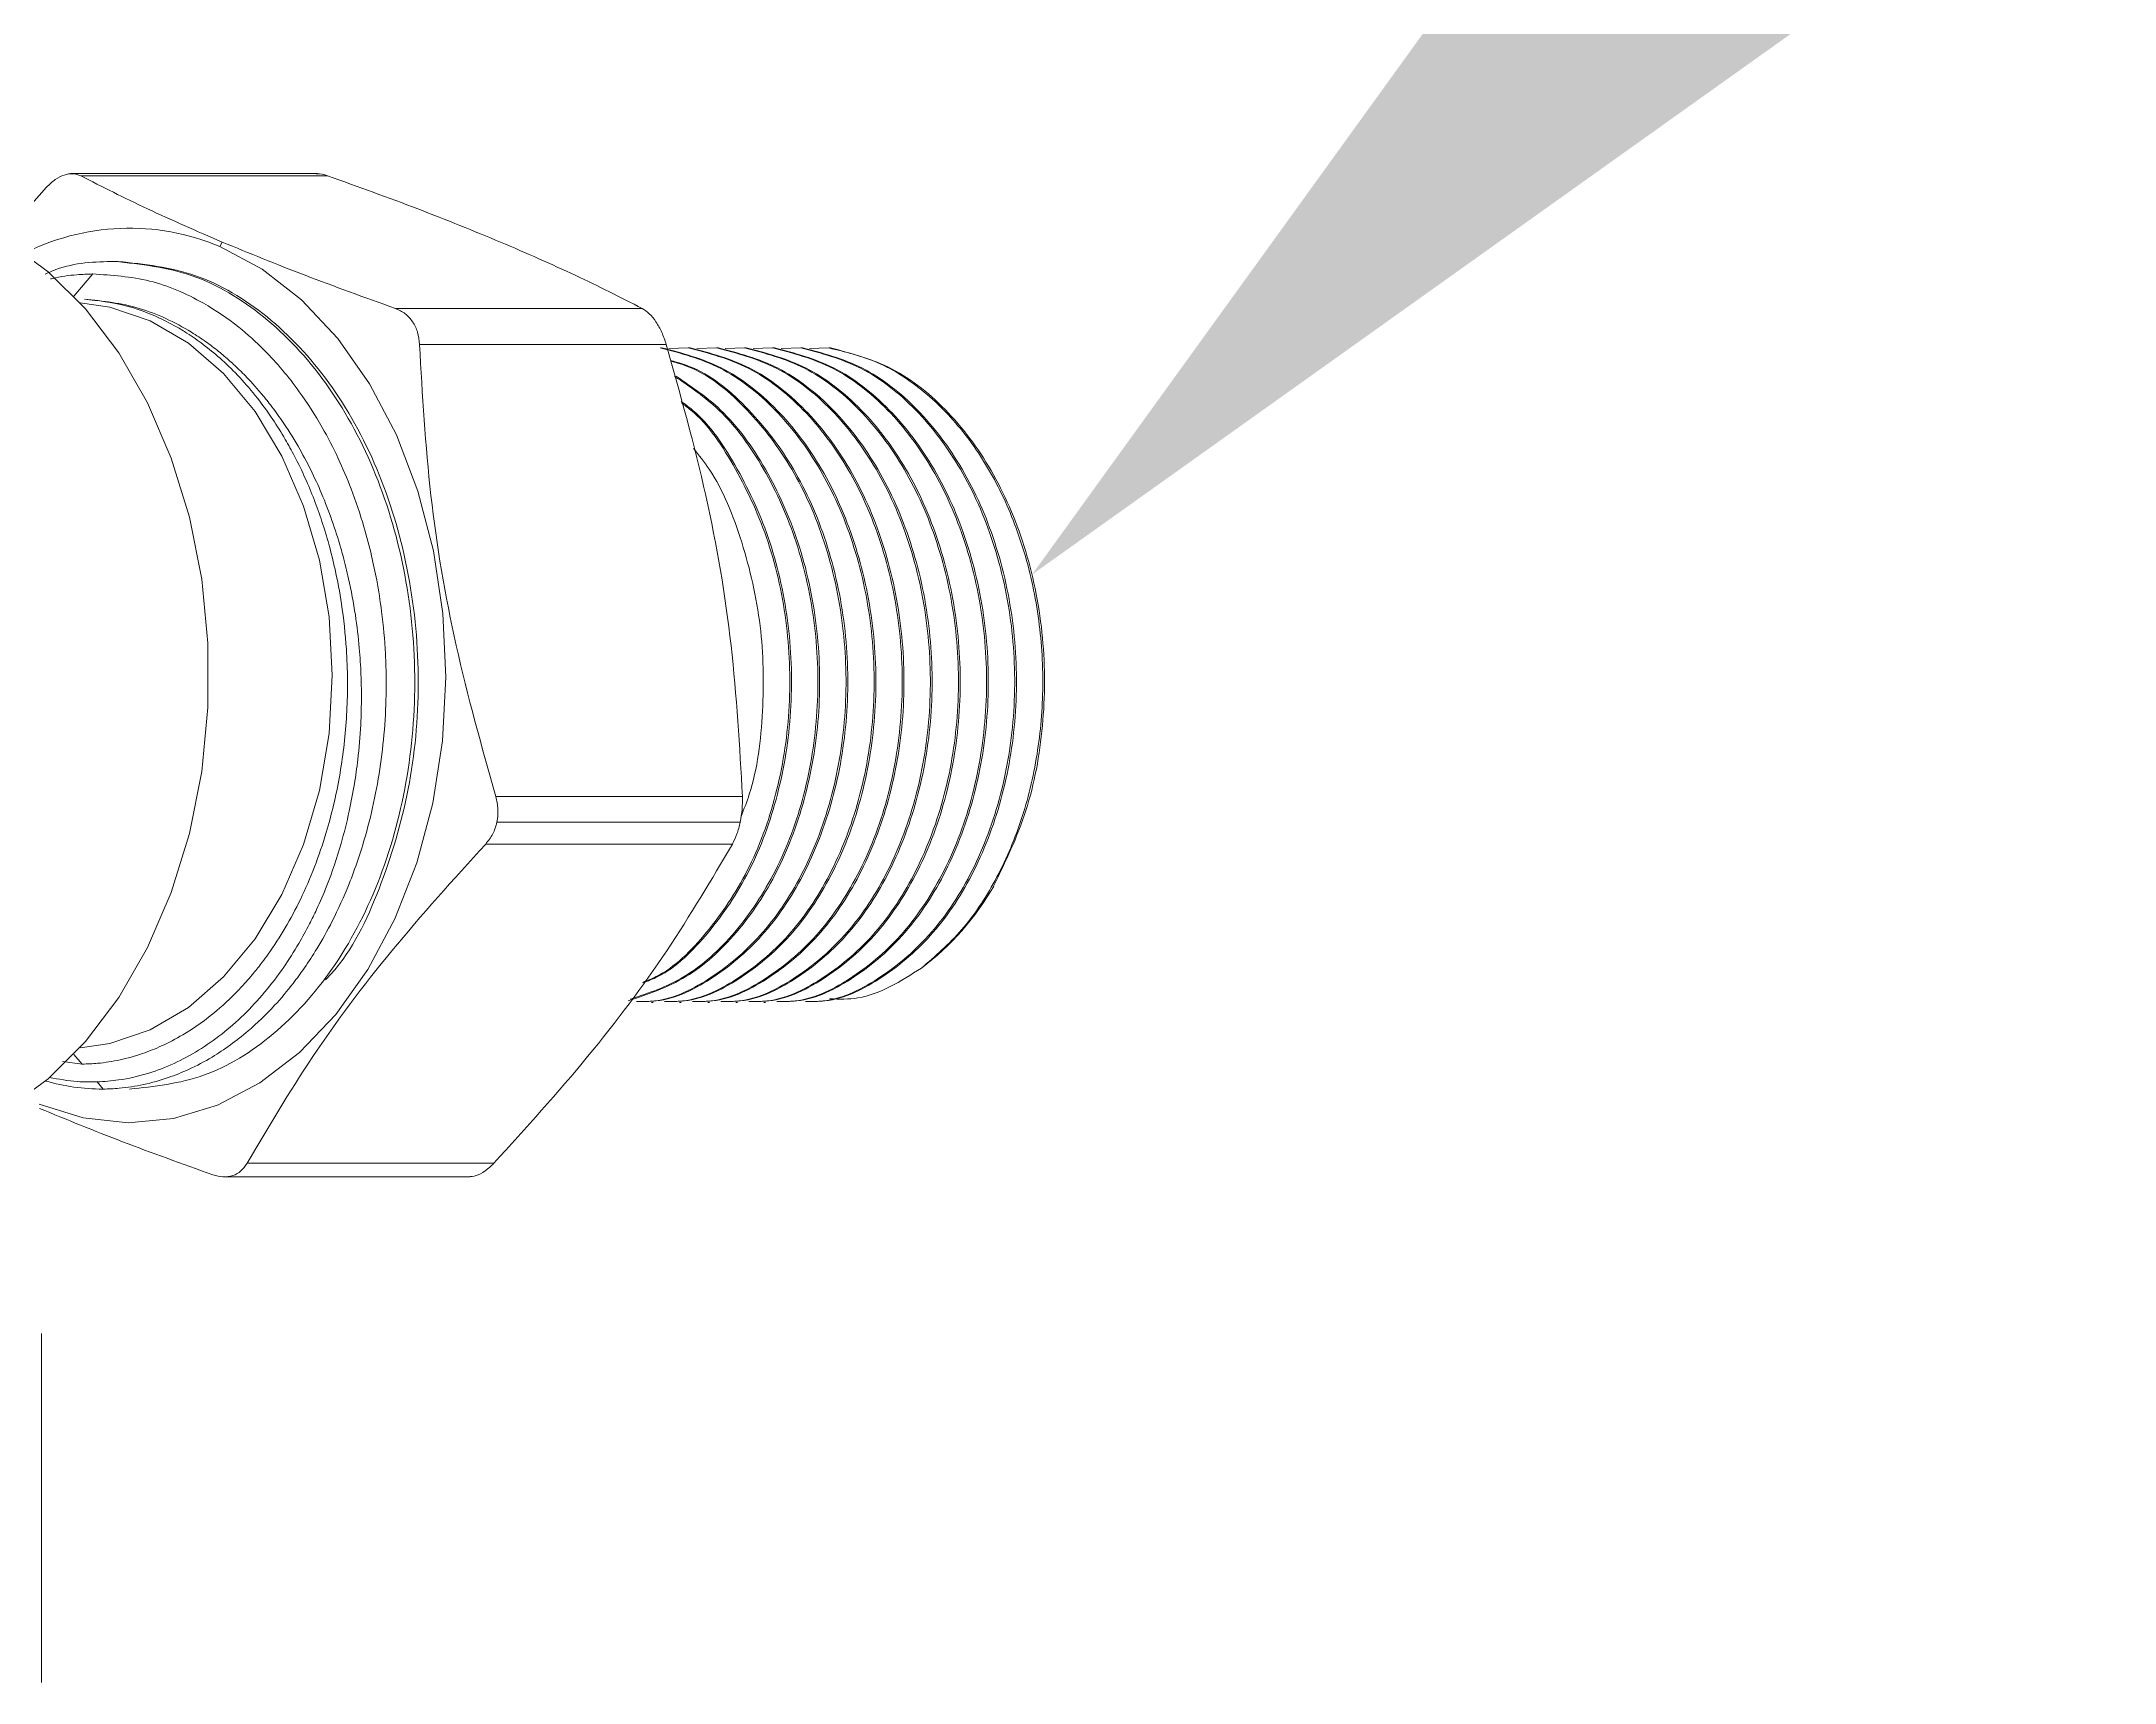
# Model space of a CAD drawing. Header units: centimetres. Extents: x -13594 to 4017, y -3206 to 1780.
# Drawn here: x -10139.2 to -10072.6, y 271.9 to 324.7 of the extents above; entities that cross this region are included whole.
import ezdxf
from ezdxf import colors
from ezdxf.entities.mleader import LeaderData, LeaderLine
from ezdxf.math import Vec2, Vec3

# ---------------------------------------------------------------- set-up
doc = ezdxf.new("R2010")
doc.units = ezdxf.units.CM
doc.layers.add('num of plumbing', color=250, linetype='Continuous')

msp = doc.modelspace()

# ---------------------------------------------------------------- linework, layer by layer
at = {"color": 7, "linetype": 'Continuous', "lineweight": 5}
for p, q in [((-10140.496, 318.38), (-10139.075, 319.996)), ((-10130.366, 320.433), (-10138.301, 320.433)), ((-10137.976, 320.366), (-10130.046, 320.366)), ((-10133.501, 318.091), (-10133.429, 318.234)), ((-10138.194, 316.494), (-10137.59, 317.21)), ((-10136.772, 317.612), (-10136.885, 317.612)), ((-10127.86, 316.102), (-10119.929, 316.102)), ((-10127.084, 314.942), (-10119.153, 314.942)), ((-10118.446, 314.833), (-10119.07, 314.815)), ((-10118.446, 314.833), (-10118.389, 314.833)), ((-10117.542, 314.833), (-10118.167, 314.815)), ((-10117.542, 314.833), (-10117.486, 314.833)), ((-10116.639, 314.833), (-10117.263, 314.815)), ((-10116.639, 314.833), (-10116.582, 314.833)), ((-10115.735, 314.833), (-10116.36, 314.815)), ((-10115.735, 314.833), (-10115.678, 314.833)), ((-10114.831, 314.833), (-10115.456, 314.815)), ((-10114.831, 314.833), (-10114.775, 314.833)), ((-10113.928, 314.833), (-10114.552, 314.815)), ((-10113.928, 314.833), (-10113.871, 314.833)), ((-10124.637, 300.42), (-10116.706, 300.42)), ((-10124.598, 299.594), (-10116.777, 299.594)), ((-10124.959, 298.889), (-10117.029, 298.889)), ((-10119.63, 293.794), (-10119.573, 293.794)), ((-10118.726, 293.794), (-10118.67, 293.794)), ((-10117.823, 293.794), (-10117.766, 293.794)), ((-10116.919, 293.794), (-10116.862, 293.794)), ((-10116.015, 293.794), (-10115.959, 293.794)), ((-10137.928, 291.818), (-10138.564, 291.899)), ((-10138.194, 292.133), (-10137.928, 291.818)), ((-10137.447, 291.247), (-10137.252, 291.015)), ((-10136.405, 291.015), (-10136.405, 291.015)), ((-10132.628, 288.631), (-10124.698, 288.631)), ((-10133.406, 288.195), (-10125.472, 288.195)), ((-10139.236, 271.947), (-10139.236, 283.167))]:
    msp.add_line(p, q, dxfattribs=at)
at = {"color": 7, "linetype": 'Continuous', "lineweight": 5, "flags": 128}
for points in [[(-10140.344, 290.379), (-10140.319, 290.394), (-10139.018, 291.347), (-10137.822, 292.542), (-10136.751, 293.956), (-10135.827, 295.562), (-10135.066, 297.332), (-10134.483, 299.232), (-10134.087, 301.226), (-10133.888, 303.278), (-10133.888, 305.349), (-10134.087, 307.401), (-10134.483, 309.396), (-10135.066, 311.295), (-10135.827, 313.065), (-10136.751, 314.672), (-10137.822, 316.085), (-10139.018, 317.28), (-10140.319, 318.233), (-10140.344, 318.248)], [(-10139.308, 290.536), (-10137.892, 290.092), (-10136.446, 289.937), (-10134.998, 290.075), (-10133.58, 290.503), (-10132.219, 291.212), (-10130.943, 292.188), (-10129.778, 293.41), (-10128.749, 294.855), (-10127.875, 296.492), (-10127.174, 298.288), (-10126.662, 300.207), (-10126.348, 302.21), (-10126.239, 304.255), (-10126.336, 306.302), (-10126.639, 308.308), (-10127.14, 310.233), (-10127.83, 312.037), (-10128.695, 313.684), (-10129.716, 315.141), (-10130.874, 316.376), (-10132.144, 317.367), (-10133.501, 318.091)], [(-10137.997, 292.344), (-10137.037, 292.48), (-10135.744, 292.919), (-10134.516, 293.639), (-10133.383, 294.621), (-10132.372, 295.842), (-10131.509, 297.272), (-10130.814, 298.874), (-10130.305, 300.611), (-10129.995, 302.439), (-10129.891, 304.314), (-10129.995, 306.188), (-10130.305, 308.016), (-10130.814, 309.753), (-10131.509, 311.356), (-10132.372, 312.785), (-10133.383, 314.006), (-10134.516, 314.988), (-10135.744, 315.708), (-10137.037, 316.147), (-10137.997, 316.283)]]:
    msp.add_lwpolyline(points, dxfattribs=at)
at = {"color": 7, "linetype": 'Continuous', "lineweight": 5}
for centre, radius, start, end in [((-10136.409, 311.236), 7.446, 67.01737, 117.64389), ((-10116.165, 301.844), 8.679, 306.92621, 330.2607), ((-10137.24, 297.812), 6.797, 254.09265, 269.74658)]:
    msp.add_arc(centre, radius, start, end, dxfattribs=at)
for points, knots in [([(-10139.075, 319.996), (-10138.982, 320.084), (-10138.799, 320.26), (-10138.505, 320.404), (-10138.219, 320.455), (-10138.058, 320.396), (-10137.976, 320.366)], [0, 0, 0, 0, 0.252916, 0.499413, 0.746477, 1, 1, 1, 1]), ([(-10137.976, 320.366), (-10137.281, 320.012), (-10135.897, 319.306), (-10134.249, 318.59), (-10133.429, 318.234)], [0, 0, 0, 0, 0.502036, 1, 1, 1, 1]), ([(-10130.046, 320.366), (-10130.16, 320.405), (-10130.287, 320.447), (-10130.4, 320.429), (-10130.41, 320.428)], [0, 0, 0, 0, 0.911642, 1, 1, 1, 1]), ([(-10124.477, 318.234), (-10125.346, 318.59), (-10127.093, 319.306), (-10129.059, 320.012), (-10130.046, 320.366)], [0, 0, 0, 0, 0.497964, 1, 1, 1, 1]), ([(-10133.429, 318.234), (-10132.558, 317.878), (-10130.812, 317.162), (-10128.846, 316.457), (-10127.86, 316.102)], [0, 0, 0, 0, 0.498296, 1, 1, 1, 1]), ([(-10119.929, 316.102), (-10120.624, 316.457), (-10122.008, 317.162), (-10123.656, 317.878), (-10124.477, 318.234)], [0, 0, 0, 0, 0.501704, 1, 1, 1, 1]), ([(-10136.885, 317.612), (-10137.524, 317.597), (-10138.284, 317.579), (-10139.001, 317.255), (-10139.115, 317.203)], [0, 0, 0, 0, 0.84019, 1, 1, 1, 1]), ([(-10138.942, 317.049), (-10138.921, 317.055), (-10138.643, 317.132), (-10138.19, 317.185), (-10137.759, 317.203), (-10137.59, 317.21)], [0, 0, 0, 0, 0.0472679, 0.6254442, 1, 1, 1, 1]), ([(-10137.59, 317.21), (-10136.976, 317.17), (-10135.76, 317.089), (-10134.183, 316.412), (-10132.966, 315.59), (-10131.925, 314.651), (-10131.017, 313.576), (-10130.246, 312.374), (-10129.701, 311.317), (-10129.249, 310.251), (-10128.894, 309.201), (-10128.633, 308.211), (-10128.442, 307.3), (-10128.277, 306.252), (-10128.181, 305.177), (-10128.146, 304.013), (-10128.179, 302.878), (-10128.303, 301.608), (-10128.514, 300.361), (-10128.844, 299.011), (-10129.297, 297.679), (-10129.841, 296.478), (-10130.335, 295.591), (-10130.762, 294.933), (-10131.211, 294.32), (-10131.803, 293.617), (-10132.66, 292.789), (-10133.591, 292.115), (-10134.46, 291.655), (-10135.195, 291.359), (-10135.946, 291.15), (-10136.647, 291.038), (-10137.082, 291.022), (-10137.252, 291.015)], [0, 0, 0, 0, 0.0624238, 0.1237453, 0.1664397, 0.1998406, 0.2496814, 0.2870151, 0.3170051, 0.3443409, 0.3769947, 0.4013366, 0.4210474, 0.446064, 0.4794012, 0.4998094, 0.5309598, 0.5621393, 0.5933484, 0.6245873, 0.6665935, 0.7014237, 0.7290502, 0.7494511, 0.767089, 0.7938787, 0.8298372, 0.8749871, 0.9024842, 0.9264903, 0.9546399, 0.9822206, 1, 1, 1, 1]), ([(-10136.405, 291.015), (-10135.603, 291.102), (-10133.99, 291.277), (-10131.738, 292.667), (-10129.806, 294.79), (-10128.33, 297.579), (-10127.421, 300.818), (-10127.132, 304.303), (-10127.494, 307.779), (-10128.483, 311.027), (-10130.032, 313.819), (-10132.041, 315.945), (-10134.376, 317.345), (-10136.045, 317.523), (-10136.885, 317.612)], [0, 0, 0, 0, 0.082722, 0.16649, 0.249697, 0.332889, 0.416663, 0.499383, 0.583268, 0.666153, 0.749689, 0.833236, 0.916112, 1, 1, 1, 1]), ([(-10130.111, 294.522), (-10129.995, 294.646), (-10129.234, 295.457), (-10128.24, 297.618), (-10127.302, 300.807), (-10127.021, 304.306), (-10127.381, 307.778), (-10128.37, 311.027), (-10129.919, 313.819), (-10131.928, 315.945), (-10134.263, 317.345), (-10135.932, 317.523), (-10136.772, 317.612)], [0, 0, 0, 0, 0.019553, 0.128263, 0.237734, 0.345826, 0.455442, 0.563751, 0.67291, 0.782084, 0.890381, 1, 1, 1, 1]), ([(-10137.857, 316.4), (-10137.413, 316.351), (-10136.632, 316.263), (-10135.648, 315.903), (-10134.997, 315.575), (-10134.495, 315.272), (-10134.024, 314.944), (-10133.479, 314.498), (-10132.917, 313.953), (-10132.347, 313.301), (-10131.837, 312.605), (-10131.422, 311.943), (-10131.073, 311.31), (-10130.762, 310.666), (-10130.469, 309.962), (-10130.215, 309.254), (-10129.989, 308.508), (-10129.771, 307.629), (-10129.562, 306.509), (-10129.433, 305.314), (-10129.4, 304.396), (-10129.401, 303.651), (-10129.428, 302.921), (-10129.514, 301.98), (-10129.652, 301.051), (-10129.84, 300.14), (-10130.202, 298.785), (-10130.849, 297.11), (-10131.624, 295.796), (-10132.166, 295.057), (-10132.449, 294.7), (-10132.925, 294.156), (-10133.666, 293.448), (-10134.535, 292.828), (-10135.346, 292.404), (-10136.021, 292.135), (-10136.708, 291.945), (-10137.357, 291.84), (-10137.763, 291.824), (-10137.928, 291.818)], [0, 0, 0, 0, 0.048928, 0.086122, 0.111526, 0.1251, 0.146299, 0.169419, 0.194465, 0.22144, 0.250351, 0.272691, 0.290601, 0.313089, 0.333807, 0.354539, 0.375284, 0.397491, 0.4277, 0.466241, 0.492356, 0.500083, 0.52503, 0.549997, 0.574984, 0.599991, 0.625018, 0.689688, 0.750299, 0.760178, 0.774409, 0.792999, 0.829059, 0.87496, 0.902397, 0.926478, 0.9541, 0.98135, 1, 1, 1, 1]), ([(-10137.447, 291.247), (-10137.217, 291.262), (-10136.66, 291.3), (-10135.831, 291.495), (-10134.973, 291.822), (-10133.929, 292.382), (-10132.703, 293.345), (-10131.658, 294.589), (-10130.995, 295.629), (-10130.651, 296.256), (-10130.348, 296.874), (-10129.987, 297.719), (-10129.629, 298.774), (-10129.35, 299.881), (-10129.178, 300.786), (-10129.049, 301.713), (-10128.97, 302.649), (-10128.947, 303.56), (-10128.963, 304.381), (-10129.019, 305.258), (-10129.142, 306.294), (-10129.326, 307.279), (-10129.5, 307.987), (-10129.675, 308.614), (-10129.892, 309.294), (-10130.216, 310.134), (-10130.581, 310.93), (-10131.005, 311.722), (-10131.443, 312.416), (-10131.853, 312.979), (-10132.169, 313.37), (-10132.483, 313.728), (-10132.711, 313.965), (-10132.954, 314.204), (-10133.192, 314.426), (-10133.553, 314.733), (-10133.965, 315.045), (-10134.527, 315.418), (-10135.237, 315.796), (-10136.378, 316.244), (-10137.264, 316.338), (-10137.857, 316.4)], [0, 0, 0, 0, 0.025828, 0.062494, 0.093925, 0.125248, 0.187343, 0.24982, 0.276554, 0.297269, 0.311992, 0.335461, 0.374496, 0.403166, 0.426828, 0.447207, 0.476372, 0.499631, 0.517511, 0.53962, 0.567239, 0.597995, 0.617451, 0.624456, 0.649365, 0.674226, 0.697149, 0.721235, 0.749388, 0.767278, 0.782192, 0.794138, 0.810209, 0.812249, 0.82559, 0.840519, 0.857033, 0.875123, 0.906399, 0.937407, 1, 1, 1, 1]), ([(-10127.86, 316.102), (-10127.751, 316.052), (-10127.537, 315.953), (-10127.295, 315.681), (-10127.127, 315.341), (-10127.098, 315.076), (-10127.084, 314.942)], [0, 0, 0, 0, 0.252916, 0.499413, 0.746478, 1, 1, 1, 1]), ([(-10119.153, 314.942), (-10119.199, 315.076), (-10119.29, 315.34), (-10119.482, 315.68), (-10119.699, 315.953), (-10119.852, 316.052), (-10119.929, 316.102)], [0, 0, 0, 0, 0.252916, 0.499413, 0.746477, 1, 1, 1, 1]), ([(-10127.084, 314.942), (-10126.993, 313.328), (-10126.812, 310.128), (-10125.988, 305.235), (-10125.089, 302.034), (-10124.637, 300.42)], [0, 0, 0, 0, 0.335107, 0.664868, 1, 1, 1, 1]), ([(-10119.197, 293.834), (-10119.007, 293.832), (-10118.169, 293.826), (-10116.747, 294.546), (-10115.094, 295.955), (-10113.763, 297.982), (-10112.851, 300.429), (-10112.419, 303.144), (-10112.496, 305.937), (-10113.088, 308.62), (-10114.15, 311.011), (-10115.613, 312.935), (-10117.382, 314.322), (-10118.697, 314.664), (-10119.349, 314.833)], [0, 0, 0, 0, 0.026236, 0.115733, 0.203701, 0.291669, 0.381166, 0.469134, 0.557102, 0.646599, 0.734567, 0.822535, 0.912032, 1, 1, 1, 1]), ([(-10119.212, 293.832), (-10118.998, 293.829), (-10118.136, 293.82), (-10116.69, 294.544), (-10115.037, 295.955), (-10113.706, 297.982), (-10112.794, 300.429), (-10112.362, 303.144), (-10112.44, 305.937), (-10113.031, 308.62), (-10114.093, 311.011), (-10115.556, 312.935), (-10117.325, 314.322), (-10118.641, 314.664), (-10119.293, 314.833)], [0, 0, 0, 0, 0.029462, 0.118662, 0.206338, 0.294015, 0.383215, 0.470892, 0.558569, 0.647769, 0.735446, 0.823123, 0.912323, 1, 1, 1, 1]), ([(-10116.706, 300.42), (-10116.797, 302.034), (-10116.978, 305.234), (-10117.802, 310.127), (-10118.7, 313.328), (-10119.153, 314.942)], [0, 0, 0, 0, 0.335107, 0.664868, 1, 1, 1, 1]), ([(-10118.293, 293.834), (-10118.103, 293.832), (-10117.266, 293.826), (-10115.843, 294.546), (-10114.19, 295.955), (-10112.859, 297.982), (-10111.947, 300.429), (-10111.515, 303.144), (-10111.592, 305.937), (-10112.184, 308.62), (-10113.246, 311.011), (-10114.709, 312.935), (-10116.478, 314.322), (-10117.794, 314.664), (-10118.446, 314.833)], [0, 0, 0, 0, 0.026236, 0.115733, 0.203701, 0.291669, 0.381166, 0.469134, 0.557102, 0.646599, 0.734567, 0.822535, 0.912032, 1, 1, 1, 1]), ([(-10118.309, 293.832), (-10118.095, 293.829), (-10117.233, 293.82), (-10115.787, 294.544), (-10114.134, 295.955), (-10112.803, 297.982), (-10111.891, 300.429), (-10111.458, 303.144), (-10111.536, 305.937), (-10112.128, 308.62), (-10113.19, 311.011), (-10114.653, 312.935), (-10116.422, 314.322), (-10117.737, 314.664), (-10118.389, 314.833)], [0, 0, 0, 0, 0.029462, 0.118662, 0.206338, 0.294015, 0.383215, 0.470892, 0.558569, 0.647769, 0.735446, 0.823123, 0.912323, 1, 1, 1, 1]), ([(-10117.389, 293.834), (-10117.2, 293.832), (-10116.362, 293.826), (-10114.94, 294.546), (-10113.286, 295.955), (-10111.956, 297.982), (-10111.043, 300.429), (-10110.611, 303.144), (-10110.689, 305.937), (-10111.281, 308.62), (-10112.343, 311.011), (-10113.806, 312.935), (-10115.574, 314.322), (-10116.89, 314.664), (-10117.542, 314.833)], [0, 0, 0, 0, 0.026236, 0.115733, 0.203701, 0.291669, 0.381166, 0.469134, 0.557102, 0.646599, 0.734567, 0.822535, 0.912032, 1, 1, 1, 1]), ([(-10117.405, 293.832), (-10117.191, 293.829), (-10116.329, 293.82), (-10114.883, 294.544), (-10113.23, 295.955), (-10111.899, 297.982), (-10110.987, 300.429), (-10110.555, 303.144), (-10110.632, 305.937), (-10111.224, 308.62), (-10112.286, 311.011), (-10113.749, 312.935), (-10115.518, 314.322), (-10116.834, 314.664), (-10117.486, 314.833)], [0, 0, 0, 0, 0.029462, 0.118662, 0.206338, 0.294015, 0.383215, 0.470892, 0.558569, 0.647769, 0.735446, 0.823123, 0.912323, 1, 1, 1, 1]), ([(-10116.486, 293.834), (-10116.296, 293.832), (-10115.458, 293.826), (-10114.036, 294.546), (-10112.383, 295.955), (-10111.052, 297.982), (-10110.14, 300.429), (-10109.708, 303.144), (-10109.785, 305.937), (-10110.377, 308.62), (-10111.439, 311.011), (-10112.902, 312.935), (-10114.671, 314.322), (-10115.986, 314.664), (-10116.639, 314.833)], [0, 0, 0, 0, 0.026236, 0.115733, 0.203701, 0.291669, 0.381166, 0.469134, 0.557102, 0.646599, 0.734567, 0.822535, 0.912032, 1, 1, 1, 1]), ([(-10116.501, 293.832), (-10116.287, 293.829), (-10115.425, 293.82), (-10113.979, 294.544), (-10112.326, 295.955), (-10110.995, 297.982), (-10110.083, 300.429), (-10109.651, 303.144), (-10109.729, 305.937), (-10110.32, 308.62), (-10111.382, 311.011), (-10112.846, 312.935), (-10114.614, 314.322), (-10115.93, 314.664), (-10116.582, 314.833)], [0, 0, 0, 0, 0.029462, 0.118662, 0.206338, 0.294015, 0.383215, 0.470892, 0.558569, 0.647769, 0.735446, 0.823123, 0.912323, 1, 1, 1, 1]), ([(-10115.582, 293.834), (-10115.392, 293.832), (-10114.555, 293.826), (-10113.132, 294.546), (-10111.479, 295.955), (-10110.148, 297.982), (-10109.236, 300.429), (-10108.804, 303.144), (-10108.882, 305.937), (-10109.473, 308.62), (-10110.535, 311.011), (-10111.998, 312.935), (-10113.767, 314.322), (-10115.083, 314.664), (-10115.735, 314.833)], [0, 0, 0, 0, 0.026236, 0.115733, 0.203701, 0.291669, 0.381166, 0.469134, 0.557102, 0.646599, 0.734567, 0.822535, 0.912032, 1, 1, 1, 1]), ([(-10115.598, 293.832), (-10115.384, 293.829), (-10114.522, 293.82), (-10113.076, 294.544), (-10111.423, 295.955), (-10110.092, 297.982), (-10109.18, 300.429), (-10108.748, 303.144), (-10108.825, 305.937), (-10109.417, 308.62), (-10110.479, 311.011), (-10111.942, 312.935), (-10113.711, 314.322), (-10115.026, 314.664), (-10115.678, 314.833)], [0, 0, 0, 0, 0.029462, 0.118662, 0.206338, 0.294015, 0.383215, 0.470892, 0.558569, 0.647769, 0.735446, 0.823123, 0.912323, 1, 1, 1, 1]), ([(-10114.679, 293.834), (-10114.489, 293.832), (-10113.651, 293.826), (-10112.229, 294.546), (-10110.575, 295.955), (-10109.245, 297.982), (-10108.333, 300.429), (-10107.9, 303.144), (-10107.978, 305.937), (-10108.57, 308.62), (-10109.632, 311.011), (-10111.095, 312.935), (-10112.863, 314.322), (-10114.179, 314.664), (-10114.831, 314.833)], [0, 0, 0, 0, 0.026236, 0.115733, 0.203701, 0.291669, 0.381166, 0.469134, 0.557102, 0.646599, 0.734567, 0.822535, 0.912032, 1, 1, 1, 1]), ([(-10114.679, 293.832), (-10114.47, 293.83), (-10113.613, 293.821), (-10112.172, 294.545), (-10110.519, 295.955), (-10109.188, 297.982), (-10108.276, 300.429), (-10107.844, 303.144), (-10107.921, 305.937), (-10108.513, 308.62), (-10109.575, 311.011), (-10111.038, 312.935), (-10112.807, 314.322), (-10114.123, 314.664), (-10114.775, 314.833)], [0, 0, 0, 0, 0.028774, 0.118037, 0.205776, 0.293515, 0.382779, 0.470518, 0.558257, 0.64752, 0.735259, 0.822998, 0.912261, 1, 1, 1, 1]), ([(-10110.951, 294.906), (-10110.508, 295.287), (-10109.62, 296.051), (-10108.535, 297.687), (-10107.703, 299.605), (-10107.185, 301.739), (-10106.995, 303.98), (-10107.144, 306.241), (-10107.635, 308.425), (-10108.439, 310.41), (-10109.516, 312.121), (-10110.833, 313.477), (-10112.326, 314.45), (-10113.397, 314.706), (-10113.928, 314.833)], [0, 0, 0, 0, 0.082551, 0.165355, 0.249672, 0.333581, 0.41567, 0.499152, 0.583549, 0.666932, 0.749063, 0.83304, 0.917324, 1, 1, 1, 1]), ([(-10108.63, 297.539), (-10108.25, 298.325), (-10107.494, 299.888), (-10106.979, 302.674), (-10106.969, 305.542), (-10107.513, 308.329), (-10108.56, 310.828), (-10110.04, 312.845), (-10111.847, 314.301), (-10113.2, 314.657), (-10113.871, 314.833)], [0, 0, 0, 0, 0.126218, 0.251097, 0.374722, 0.501003, 0.625569, 0.749464, 0.875777, 1, 1, 1, 1]), ([(-10120.379, 293.851), (-10119.747, 294.062), (-10118.493, 294.481), (-10116.846, 295.972), (-10115.513, 297.977), (-10114.602, 300.43), (-10114.169, 303.144), (-10114.247, 305.936), (-10114.837, 308.624), (-10115.905, 310.997), (-10117.254, 312.859), (-10118.343, 313.591), (-10118.835, 313.921)], [0, 0, 0, 0, 0.103044, 0.204329, 0.305614, 0.408659, 0.509944, 0.611229, 0.714273, 0.815558, 0.916843, 1, 1, 1, 1]), ([(-10120.302, 293.907), (-10119.716, 294.105), (-10118.508, 294.511), (-10116.903, 295.974), (-10115.57, 297.977), (-10114.658, 300.43), (-10114.226, 303.144), (-10114.304, 305.936), (-10114.894, 308.624), (-10115.961, 310.997), (-10117.309, 312.857), (-10118.396, 313.588), (-10118.885, 313.917)], [0, 0, 0, 0, 0.096385, 0.198462, 0.300539, 0.404389, 0.506466, 0.608543, 0.712394, 0.814471, 0.916548, 1, 1, 1, 1]), ([(-10120.116, 293.832), (-10119.902, 293.829), (-10119.04, 293.82), (-10117.594, 294.544), (-10115.941, 295.955), (-10114.61, 297.982), (-10113.698, 300.429), (-10113.266, 303.144), (-10113.343, 305.938), (-10113.935, 308.619), (-10114.996, 311.017), (-10116.464, 312.916), (-10117.858, 314.094), (-10118.769, 314.361), (-10119.02, 314.434)], [0, 0, 0, 0, 0.03113, 0.125382, 0.218025, 0.310668, 0.40492, 0.497563, 0.590206, 0.684458, 0.777101, 0.869744, 0.963996, 1, 1, 1, 1]), ([(-10120.1, 293.834), (-10119.91, 293.832), (-10119.073, 293.826), (-10117.651, 294.546), (-10115.997, 295.955), (-10114.666, 297.982), (-10113.754, 300.429), (-10113.322, 303.144), (-10113.4, 305.938), (-10113.992, 308.619), (-10115.052, 311.017), (-10116.521, 312.915), (-10117.895, 314.082), (-10118.784, 314.345), (-10119.015, 314.413)], [0, 0, 0, 0, 0.0278108, 0.1226781, 0.2159256, 0.3091732, 0.4040405, 0.497288, 0.5905356, 0.6854029, 0.7786504, 0.871898, 0.9667653, 1, 1, 1, 1]), ([(-10119.914, 294.426), (-10119.75, 294.489), (-10118.97, 294.786), (-10117.756, 295.997), (-10116.415, 297.97), (-10115.506, 300.432), (-10115.073, 303.144), (-10115.152, 305.935), (-10115.738, 308.63), (-10116.818, 310.976), (-10117.841, 312.51), (-10118.552, 313.024), (-10118.675, 313.114)], [0, 0, 0, 0, 0.031484, 0.148951, 0.266419, 0.385927, 0.503394, 0.620862, 0.74037, 0.857837, 0.975305, 1, 1, 1, 1]), ([(-10119.888, 294.46), (-10119.752, 294.513), (-10119.001, 294.804), (-10117.813, 296), (-10116.471, 297.97), (-10115.562, 300.432), (-10115.129, 303.144), (-10115.208, 305.935), (-10115.795, 308.631), (-10116.876, 310.973), (-10117.876, 312.487), (-10118.562, 312.988), (-10118.661, 313.06)], [0, 0, 0, 0, 0.026454, 0.145114, 0.263775, 0.384496, 0.503156, 0.621816, 0.742538, 0.861198, 0.979858, 1, 1, 1, 1]), ([(-10116.75, 299.777), (-10116.657, 300.011), (-10116.25, 301.038), (-10115.999, 303.158), (-10116.044, 305.939), (-10116.663, 308.6), (-10117.439, 310.554), (-10118.106, 311.386), (-10118.28, 311.602)], [0, 0, 0, 0, 0.063383, 0.277772, 0.492161, 0.710275, 0.924664, 1, 1, 1, 1]), ([(-10124.637, 300.42), (-10124.604, 300.281), (-10124.539, 300.005), (-10124.579, 299.73), (-10124.598, 299.594)], [0, 0, 0, 0, 0.506439, 1, 1, 1, 1]), ([(-10116.777, 299.594), (-10116.753, 299.73), (-10116.704, 300.005), (-10116.705, 300.281), (-10116.706, 300.42)], [0, 0, 0, 0, 0.4935614, 1, 1, 1, 1]), ([(-10124.598, 299.594), (-10124.635, 299.463), (-10124.71, 299.198), (-10124.875, 298.993), (-10124.959, 298.889)], [0, 0, 0, 0, 0.493561, 1, 1, 1, 1]), ([(-10117.029, 298.889), (-10116.977, 298.993), (-10116.874, 299.198), (-10116.809, 299.463), (-10116.777, 299.594)], [0, 0, 0, 0, 0.506439, 1, 1, 1, 1]), ([(-10124.959, 298.889), (-10125.992, 297.75), (-10128.041, 295.489), (-10130.625, 292.032), (-10131.957, 289.771), (-10132.628, 288.631)], [0, 0, 0, 0, 0.335107, 0.664868, 1, 1, 1, 1]), ([(-10124.698, 288.631), (-10123.665, 289.771), (-10121.616, 292.032), (-10119.032, 295.488), (-10117.7, 297.75), (-10117.029, 298.889)], [0, 0, 0, 0, 0.335107, 0.664868, 1, 1, 1, 1]), ([(-10113.902, 293.915), (-10113.597, 293.907), (-10112.57, 293.88), (-10111.619, 294.482), (-10110.951, 294.906)], [0, 0, 0, 0, 0.296913, 1, 1, 1, 1]), ([(-10138.984, 291.394), (-10138.683, 291.336), (-10138.173, 291.238), (-10137.658, 291.244), (-10137.447, 291.247)], [0, 0, 0, 0, 0.589452, 1, 1, 1, 1]), ([(-10137.252, 291.015), (-10137.255, 291.015), (-10137.261, 291.015), (-10137.267, 291.015), (-10137.27, 291.015)], [0, 0, 0, 0, 0.559984, 1, 1, 1, 1]), ([(-10133.727, 288.261), (-10134.713, 288.615), (-10136.679, 289.321), (-10138.426, 290.036), (-10139.296, 290.393)], [0, 0, 0, 0, 0.501704, 1, 1, 1, 1]), ([(-10132.628, 288.631), (-10132.69, 288.543), (-10132.811, 288.368), (-10133.08, 288.223), (-10133.391, 288.172), (-10133.614, 288.231), (-10133.727, 288.261)], [0, 0, 0, 0, 0.252916, 0.499413, 0.746477, 1, 1, 1, 1]), ([(-10125.517, 288.199), (-10125.435, 288.206), (-10125.261, 288.22), (-10124.974, 288.369), (-10124.791, 288.543), (-10124.698, 288.631)], [0, 0, 0, 0, 0.307214, 0.649138, 1, 1, 1, 1])]:
    msp.add_open_spline(points, degree=3, knots=knots, dxfattribs=at)

# ---------------------------------------------------------------- leaders
at = {"layer": 'num of plumbing', "color": 1, "lineweight": 18}
ml = msp.add_multileader_mtext('Standard', dxfattribs=at)
ml.set_content('')
ml.set_leader_properties()
ml.build(insert=Vec2(0, 0))
ml.multileader.update_dxf_attribs({"text_right_attachment_type": 6, "dogleg_length": 0.36, "arrow_head_size": 38.549})
ctx = ml.context
ctx.base_point, ctx.char_height, ctx.arrow_head_size, ctx.landing_gap_size, ctx.plane_origin = Vec3(-9773.949, 464.945, 8.224), 0.231, 38.549, 0.116, Vec3(-9656.174, 189.398, 8.224)
ctx.right_attachment = 6
notes = []
notes.append((ctx, [(1, (1, 1, 0), (-9948.919, 464.945, 8.224), (1, 0), 174.971, [(0, [(-10107.398, 307.548, 8.224)], 0, [])])]))
ctx.mtext, ml.multileader.dxf.content_type = None, 0
for ctx, leaders in notes:
    for number, flags, end, landing, length, lines in leaders:
        leader = LeaderData()
        leader.index, (leader.has_last_leader_line, leader.has_dogleg_vector, leader.attachment_direction) = number, flags
        leader.last_leader_point, leader.dogleg_vector, leader.dogleg_length = Vec3(end), Vec3(landing), length
        for number, points, colour, breaks in lines:
            line = LeaderLine()
            line.index, line.vertices, line.color, line.breaks = number, Vec3.list(points), colors.encode_raw_color(colour), breaks
            leader.lines.append(line)
        ctx.leaders.append(leader)

doc.saveas('drawing.dxf')
